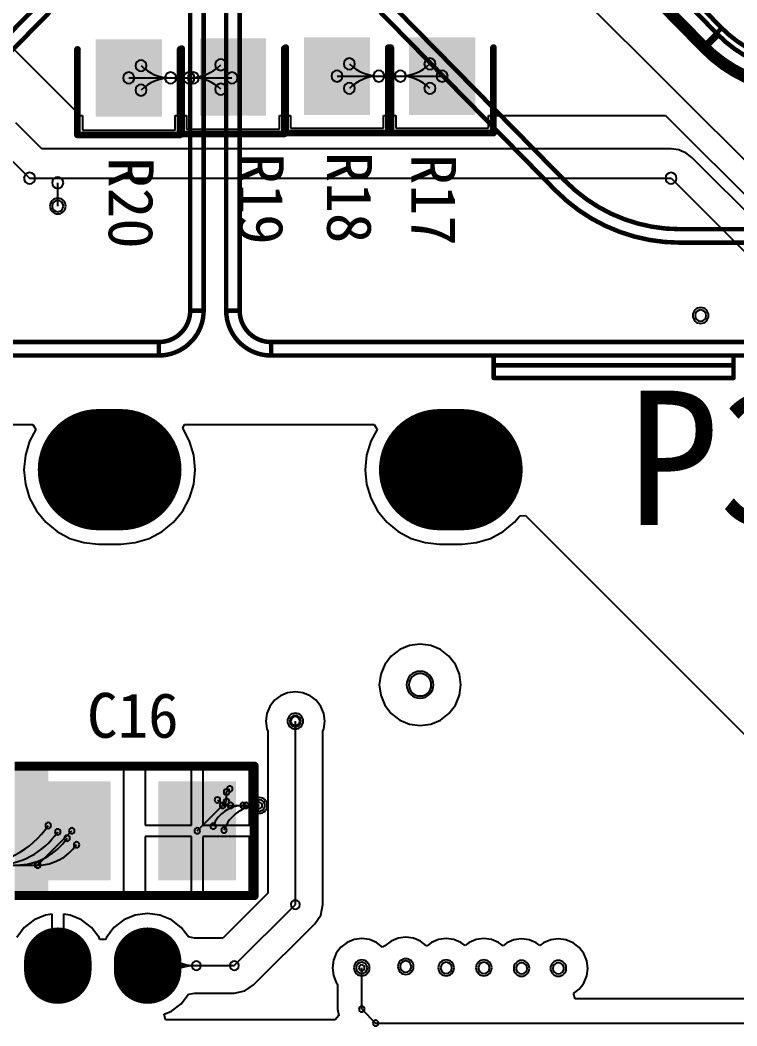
# Model space of a CAD drawing. Header units: inches. Extents: x 32166 to 66782, y 2386 to 7162.
# Drawn here: x 33561.3 to 33633.2, y 3759.9 to 3860.8 of the extents above; entities that cross this region are included whole.
import ezdxf

# ---------------------------------------------------------------- set-up
doc = ezdxf.new("R2010")
doc.units = ezdxf.units.IN
doc.header["$LTSCALE"] = 0.64311
doc.header["$MEASUREMENT"] = 0
for name, color, linetype in [('MULTILAYER', 9, 'CONTINUOUS'), ('TOPLAYER', 1, 'CONTINUOUS'), ('TOPOVERLAY', 2, 'CONTINUOUS'), ('TOPPASTE', 8, 'CONTINUOUS'), ('TOPSOLDER', 216, 'CONTINUOUS')]:
    doc.layers.add(name, color=color, linetype=linetype)
doc.styles.get("Standard").update_dxf_attribs({"font": 'txt', "width": 0.8})

msp = doc.modelspace()

# ---------------------------------------------------------------- linework, layer by layer
at = {"layer": 'MULTILAYER'}
for points, const_width in [([(33571.62, 3815.66, 1), (33568.92, 3815.66, 1)], 2.7), ([(33605.82, 3815.66, 1), (33603.12, 3815.66, 1)], 2.7), ([(33566.55, 3766.36, 1), (33563.62, 3766.36, 1)], 2.92), ([(33575.55, 3766.36, 1), (33572.62, 3766.36, 1)], 2.92), ([(33566.55, 3765.46, 1), (33563.62, 3765.46, 1)], 2.92), ([(33575.55, 3765.46, 1), (33572.62, 3765.46, 1)], 2.92)]:
    msp.add_lwpolyline(points, format="xyb", close=True, dxfattribs=dict(at, const_width=const_width))
at = {"layer": 'MULTILAYER', "const_width": 5.85}
for points in [[(33565.08, 3766.36), (33565.08, 3765.46)], [(33574.08, 3766.36), (33574.08, 3765.46)]]:
    msp.add_lwpolyline(points, dxfattribs=at)
at = {"layer": 'MULTILAYER'}
for centre, radius, start, end in [((33565.08, 3842.1), 0.562, 0, 180), ((33565.08, 3842.1), 0.562, 180, 0), ((33629.52, 3831.12), 0.562, 0, 180), ((33629.52, 3831.12), 0.562, 180, 0), ((33601.4, 3794.08), 1.12, 0, 180), ((33601.4, 3794.08), 1.12, 180, 0), ((33588.89, 3790.44), 0.562, 0, 180), ((33588.89, 3790.44), 0.562, 180, 0), ((33585.29, 3781.98), 0.562, 0, 180), ((33585.29, 3781.98), 0.562, 180, 0), ((33595.55, 3765.69), 0.562, 0, 180), ((33599.96, 3765.82), 0.562, 0, 180), ((33604.01, 3765.69), 0.562, 0, 180), ((33607.79, 3765.69), 0.562, 0, 180), ((33611.57, 3765.64), 0.562, 0, 180), ((33615.26, 3765.64), 0.562, 0, 180), ((33595.55, 3765.69), 0.562, 180, 0), ((33599.96, 3765.82), 0.562, 180, 0), ((33604.01, 3765.69), 0.562, 180, 0), ((33607.79, 3765.69), 0.562, 180, 0), ((33611.57, 3765.64), 0.562, 180, 0), ((33615.26, 3765.64), 0.562, 180, 0)]:
    msp.add_arc(centre, radius, start, end, dxfattribs=at)
at = {"layer": 'TOPLAYER'}
for p, q in [((33615.2, 3865.42), (33639.45, 3841.17)), ((33560.18, 3858.34), (33567.33, 3851.19)), ((33572.19, 3854.96), (33582.54, 3854.96)), ((33593.07, 3855.14), (33603.6, 3855.14)), ((33567.33, 3851.19), (33567.54, 3851.19)), ((33567.54, 3851.19), (33567.54, 3849.73)), ((33576.85, 3849.73), (33576.85, 3851.19)), ((33576.85, 3851.19), (33577.98, 3851.19)), ((33577.98, 3851.19), (33577.98, 3849.82)), ((33587.29, 3849.82), (33587.29, 3851.19)), ((33587.29, 3851.19), (33588.42, 3851.19)), ((33588.42, 3851.19), (33588.42, 3849.91)), ((33597.73, 3849.91), (33597.73, 3851.19)), ((33597.73, 3851.19), (33598.95, 3851.19)), ((33598.95, 3851.19), (33598.95, 3849.91)), ((33608.26, 3849.91), (33608.26, 3851.19)), ((33608.26, 3851.19), (33626.01, 3851.19)), ((33626.01, 3851.19), (33637.04, 3840.17)), ((33563.47, 3847.84), (33560.87, 3850.44)), ((33567.54, 3849.73), (33576.85, 3849.73)), ((33577.98, 3849.82), (33587.29, 3849.82)), ((33588.42, 3849.91), (33597.73, 3849.91)), ((33598.95, 3849.91), (33608.26, 3849.91)), ((33558.78, 3848.35), (33562.25, 3844.89)), ((33626.55, 3847.84), (33563.47, 3847.84)), ((33627.32, 3847.74), (33626.55, 3847.84)), ((33627.67, 3847.59), (33627.32, 3847.74)), ((33628.03, 3847.44), (33627.67, 3847.59)), ((33628.64, 3846.98), (33628.03, 3847.44)), ((33636.51, 3839.11), (33628.64, 3846.98)), ((33562.25, 3844.89), (33626.55, 3844.89)), ((33626.55, 3844.89), (33636.86, 3834.58)), ((33565.08, 3842.1), (33565.08, 3844.44)), ((33549.43, 3820.18), (33562.59, 3820.18)), ((33562.88, 3819.69), (33562.25, 3818.52)), ((33562.59, 3820.18), (33562.88, 3819.69)), ((33577.6, 3819.81), (33577.78, 3820.18)), ((33578.29, 3818.52), (33577.6, 3819.81)), ((33577.78, 3820.18), (33596.79, 3820.18)), ((33597.08, 3819.69), (33596.45, 3818.52)), ((33596.79, 3820.18), (33597.08, 3819.69)), ((33562.25, 3818.52), (33561.83, 3817.12)), ((33578.72, 3817.12), (33578.29, 3818.52)), ((33596.45, 3818.52), (33596.03, 3817.12)), ((33561.83, 3817.12), (33561.69, 3815.66)), ((33578.86, 3815.66), (33578.72, 3817.12)), ((33596.03, 3817.12), (33595.89, 3815.66)), ((33561.69, 3815.66), (33561.83, 3814.21)), ((33578.72, 3814.21), (33578.86, 3815.66)), ((33595.89, 3815.66), (33596.03, 3814.21)), ((33561.83, 3814.21), (33562.25, 3812.81)), ((33578.29, 3812.81), (33578.72, 3814.21)), ((33596.03, 3814.21), (33596.45, 3812.81)), ((33562.25, 3812.81), (33562.94, 3811.52)), ((33577.6, 3811.52), (33578.29, 3812.81)), ((33596.45, 3812.81), (33597.14, 3811.52)), ((33562.94, 3811.52), (33563.87, 3810.39)), ((33576.67, 3810.39), (33577.6, 3811.52)), ((33597.14, 3811.52), (33598.07, 3810.39)), ((33563.87, 3810.39), (33565, 3809.46)), ((33575.54, 3809.46), (33576.67, 3810.39)), ((33598.07, 3810.39), (33599.2, 3809.46)), ((33609.74, 3809.46), (33610.87, 3810.39)), ((33610.87, 3810.39), (33611.4, 3811.03)), ((33611.4, 3811.03), (33611.97, 3811.05)), ((33611.97, 3811.05), (33634.61, 3788.41)), ((33565, 3809.46), (33566.29, 3808.77)), ((33574.25, 3808.77), (33575.54, 3809.46)), ((33599.2, 3809.46), (33600.49, 3808.77)), ((33608.45, 3808.77), (33609.74, 3809.46)), ((33566.29, 3808.77), (33567.69, 3808.34)), ((33572.85, 3808.34), (33574.25, 3808.77)), ((33600.49, 3808.77), (33601.89, 3808.34)), ((33607.05, 3808.34), (33608.45, 3808.77)), ((33567.69, 3808.34), (33569.15, 3808.2)), ((33569.15, 3808.2), (33571.4, 3808.2)), ((33571.4, 3808.2), (33572.85, 3808.34)), ((33601.89, 3808.34), (33603.35, 3808.2)), ((33603.35, 3808.2), (33605.6, 3808.2)), ((33605.6, 3808.2), (33607.05, 3808.34)), ((33599.36, 3797.62), (33598.51, 3796.97)), ((33600.34, 3798.03), (33599.36, 3797.62)), ((33601.4, 3798.17), (33600.34, 3798.03)), ((33602.46, 3798.03), (33601.4, 3798.17)), ((33603.44, 3797.62), (33602.46, 3798.03)), ((33604.29, 3796.97), (33603.44, 3797.62)), ((33598.51, 3796.97), (33597.86, 3796.13)), ((33604.94, 3796.13), (33604.29, 3796.97)), ((33597.86, 3796.13), (33597.45, 3795.14)), ((33605.34, 3795.14), (33604.94, 3796.13)), ((33597.45, 3795.14), (33597.31, 3794.08)), ((33605.48, 3794.08), (33605.34, 3795.14)), ((33588.12, 3793.29), (33587.41, 3792.99)), ((33588.89, 3793.39), (33588.12, 3793.29)), ((33589.65, 3793.29), (33588.89, 3793.39)), ((33590.36, 3792.99), (33589.65, 3793.29)), ((33597.31, 3794.08), (33597.45, 3793.03)), ((33605.34, 3793.03), (33605.48, 3794.08)), ((33586.8, 3792.53), (33586.33, 3791.91)), ((33587.41, 3792.99), (33586.8, 3792.53)), ((33590.97, 3792.53), (33590.36, 3792.99)), ((33591.44, 3791.91), (33590.97, 3792.53)), ((33597.45, 3793.03), (33597.86, 3792.04)), ((33604.94, 3792.04), (33605.34, 3793.03)), ((33586.33, 3791.91), (33586.04, 3791.2)), ((33591.74, 3791.2), (33591.44, 3791.91)), ((33597.86, 3792.04), (33598.51, 3791.2)), ((33604.29, 3791.2), (33604.94, 3792.04)), ((33586.04, 3791.2), (33585.94, 3790.44)), ((33585.94, 3790.44), (33586.04, 3789.68)), ((33588.89, 3772.03), (33588.89, 3790.44)), ((33591.84, 3790.44), (33591.74, 3791.2)), ((33591.74, 3789.68), (33591.84, 3790.44)), ((33598.51, 3791.2), (33599.36, 3790.55)), ((33599.36, 3790.55), (33600.34, 3790.14)), ((33602.46, 3790.14), (33603.44, 3790.55)), ((33603.44, 3790.55), (33604.29, 3791.2)), ((33586.04, 3789.68), (33586.13, 3789.44)), ((33586.13, 3789.44), (33586.13, 3773.18)), ((33591.64, 3789.44), (33591.74, 3789.68)), ((33591.64, 3772.03), (33591.64, 3789.44)), ((33600.34, 3790.14), (33601.4, 3790)), ((33601.4, 3790), (33602.46, 3790.14)), ((33571.71, 3785.74), (33561.26, 3785.74)), ((33571.71, 3773.14), (33571.71, 3785.74)), ((33578.49, 3785.74), (33573.83, 3785.74)), ((33573.83, 3785.74), (33573.83, 3780.01)), ((33578.49, 3780.01), (33578.49, 3785.74)), ((33584.29, 3785.74), (33579.63, 3785.74)), ((33579.63, 3785.74), (33579.63, 3780.01)), ((33584.29, 3780.01), (33584.29, 3785.74)), ((33582, 3783.33), (33582.32, 3783.64)), ((33582, 3782.38), (33582, 3783.33)), ((33579.06, 3779.44), (33582, 3782.38)), ((33579.06, 3779.44), (33581.6, 3781.98)), ((33581.6, 3781.98), (33585.29, 3781.98)), ((33563.04, 3776), (33566.48, 3779.44)), ((33573.83, 3780.01), (33578.49, 3780.01)), ((33579.63, 3780.01), (33584.29, 3780.01)), ((33578.49, 3778.87), (33573.83, 3778.87)), ((33573.83, 3778.87), (33573.83, 3773.14)), ((33578.49, 3773.14), (33578.49, 3778.87)), ((33584.29, 3778.87), (33579.63, 3778.87)), ((33579.63, 3778.87), (33579.63, 3773.14)), ((33584.29, 3773.14), (33584.29, 3778.87)), ((33556.6, 3776), (33563.04, 3776)), ((33561.26, 3773.14), (33571.71, 3773.14)), ((33573.83, 3773.14), (33578.49, 3773.14)), ((33579.63, 3773.14), (33584.29, 3773.14)), ((33586.13, 3773.18), (33581.63, 3768.67)), ((33564.51, 3771.06), (33563.85, 3770.97)), ((33564.51, 3765.91), (33564.51, 3771.06)), ((33566.32, 3770.97), (33565.65, 3771.06)), ((33565.65, 3771.06), (33565.65, 3765.91)), ((33574.08, 3771.13), (33572.85, 3770.97)), ((33575.32, 3770.97), (33574.08, 3771.13)), ((33582.77, 3765.91), (33588.89, 3772.03)), ((33591.43, 3770.98), (33591.64, 3772.03)), ((33562.7, 3770.49), (33561.71, 3769.73)), ((33563.85, 3770.97), (33562.7, 3770.49)), ((33567.47, 3770.49), (33566.32, 3770.97)), ((33568.45, 3769.73), (33567.47, 3770.49)), ((33571.7, 3770.49), (33570.71, 3769.73)), ((33572.85, 3770.97), (33571.7, 3770.49)), ((33576.47, 3770.49), (33575.32, 3770.97)), ((33577.45, 3769.73), (33576.47, 3770.49)), ((33584.71, 3763.97), (33590.83, 3770.09)), ((33590.83, 3770.09), (33591.43, 3770.98)), ((33591.43, 3770.98), (33591.43, 3770.98)), ((33591.43, 3770.98), (33591.43, 3770.98)), ((33561.71, 3769.73), (33560.96, 3768.75)), ((33569.21, 3768.75), (33568.45, 3769.73)), ((33570.71, 3769.73), (33569.96, 3768.75)), ((33578.18, 3768.79), (33577.45, 3769.73)), ((33569.3, 3768.54), (33569.21, 3768.75)), ((33569.87, 3768.54), (33569.3, 3768.54)), ((33569.96, 3768.75), (33569.87, 3768.54)), ((33578.78, 3768.67), (33578.18, 3768.79)), ((33581.63, 3768.67), (33578.78, 3768.67)), ((33594.07, 3768.24), (33593.46, 3767.78)), ((33594.78, 3768.54), (33594.07, 3768.24)), ((33595.55, 3768.64), (33594.78, 3768.54)), ((33596.31, 3768.54), (33595.55, 3768.64)), ((33597.02, 3768.24), (33596.31, 3768.54)), ((33597.63, 3767.78), (33597.02, 3768.24)), ((33598.48, 3768.38), (33597.87, 3767.91)), ((33599.19, 3768.67), (33598.48, 3768.38)), ((33599.96, 3768.77), (33599.19, 3768.67)), ((33600.72, 3768.67), (33599.96, 3768.77)), ((33601.43, 3768.38), (33600.72, 3768.67)), ((33602.04, 3767.91), (33601.43, 3768.38)), ((33602.53, 3768.24), (33602.09, 3767.9)), ((33603.24, 3768.54), (33602.53, 3768.24)), ((33604.01, 3768.64), (33603.24, 3768.54)), ((33604.77, 3768.54), (33604.01, 3768.64)), ((33605.48, 3768.24), (33604.77, 3768.54)), ((33605.9, 3767.93), (33605.48, 3768.24)), ((33606.31, 3768.24), (33605.9, 3767.93)), ((33607.02, 3768.54), (33606.31, 3768.24)), ((33607.79, 3768.64), (33607.02, 3768.54)), ((33608.55, 3768.54), (33607.79, 3768.64)), ((33609.26, 3768.24), (33608.55, 3768.54)), ((33609.71, 3767.9), (33609.26, 3768.24)), ((33610.09, 3768.2), (33609.71, 3767.9)), ((33610.8, 3768.49), (33610.09, 3768.2)), ((33611.57, 3768.59), (33610.8, 3768.49)), ((33612.33, 3768.49), (33611.57, 3768.59)), ((33613.04, 3768.2), (33612.33, 3768.49)), ((33613.41, 3767.92), (33613.04, 3768.2)), ((33613.78, 3768.2), (33613.41, 3767.92)), ((33614.49, 3768.49), (33613.78, 3768.2)), ((33615.26, 3768.59), (33614.49, 3768.49)), ((33616.02, 3768.49), (33615.26, 3768.59)), ((33616.73, 3768.2), (33616.02, 3768.49)), ((33617.34, 3767.73), (33616.73, 3768.2)), ((33592.99, 3767.16), (33592.7, 3766.45)), ((33593.46, 3767.78), (33592.99, 3767.16)), ((33597.87, 3767.91), (33597.63, 3767.78)), ((33597.87, 3767.91), (33597.87, 3767.91)), ((33597.87, 3767.91), (33597.87, 3767.91)), ((33602.09, 3767.9), (33602.04, 3767.91)), ((33617.81, 3767.12), (33617.34, 3767.73)), ((33618.11, 3766.41), (33617.81, 3767.12)), ((33592.7, 3766.45), (33592.6, 3765.69)), ((33618.21, 3765.64), (33618.11, 3766.41)), ((33565.65, 3765.91), (33564.51, 3765.91)), ((33574.08, 3765.91), (33582.77, 3765.91)), ((33592.6, 3765.69), (33592.7, 3764.93)), ((33595.55, 3761.55), (33595.55, 3765.69)), ((33618.11, 3764.88), (33618.21, 3765.64)), ((33592.7, 3764.93), (33592.99, 3764.21)), ((33592.99, 3764.21), (33593.13, 3764.04)), ((33593.13, 3764.04), (33593.13, 3761.55)), ((33617.34, 3763.56), (33617.81, 3764.17)), ((33617.81, 3764.17), (33618.11, 3764.88)), ((33577.45, 3762.09), (33578.18, 3763.04)), ((33578.18, 3763.04), (33578.78, 3763.16)), ((33578.78, 3763.16), (33582.77, 3763.16)), ((33582.77, 3763.16), (33583.82, 3763.37)), ((33583.82, 3763.37), (33584.71, 3763.97)), ((33616.76, 3763.11), (33617.34, 3763.56)), ((33616.95, 3762.57), (33616.76, 3763.11)), ((33576.47, 3761.34), (33577.45, 3762.09)), ((33699.53, 3762.57), (33616.95, 3762.57)), ((33575.75, 3761.04), (33576.47, 3761.34)), ((33575.86, 3760.48), (33575.75, 3761.04)), ((33593.13, 3761.55), (33593.25, 3760.92)), ((33595.55, 3761.55), (33596.94, 3760.15)), ((33592.89, 3760.48), (33575.86, 3760.48)), ((33593.25, 3760.92), (33592.89, 3760.48)), ((33596.94, 3760.15), (33700.53, 3760.15))]:
    msp.add_line(p, q, dxfattribs=at)
for points, const_width in [([(33569.15, 3815.66), (33571.4, 3815.66)], 11.25), ([(33603.35, 3815.66), (33605.6, 3815.66)], 11.25), ([(33565.08, 3766.36), (33565.08, 3765.46)], 5.85), ([(33574.08, 3766.36), (33574.08, 3765.46)], 5.85)]:
    msp.add_lwpolyline(points, dxfattribs=dict(at, const_width=const_width))
for points, const_width in [([(33571.96, 3815.66, 1), (33566.34, 3815.66, 1)], 5.63), ([(33574.21, 3815.66, 1), (33568.59, 3815.66, 1)], 5.63), ([(33606.16, 3815.66, 1), (33600.54, 3815.66, 1)], 5.63), ([(33608.41, 3815.66, 1), (33602.79, 3815.66, 1)], 5.63), ([(33566.55, 3766.36, 1), (33563.62, 3766.36, 1)], 2.92), ([(33575.55, 3766.36, 1), (33572.62, 3766.36, 1)], 2.92), ([(33566.55, 3765.46, 1), (33563.62, 3765.46, 1)], 2.92), ([(33575.55, 3765.46, 1), (33572.62, 3765.46, 1)], 2.92)]:
    msp.add_lwpolyline(points, format="xyb", close=True, dxfattribs=dict(at, const_width=const_width))
for centre, radius, start, end in [((33581.41, 3856.27), 0.562, 0, 180), ((33581.41, 3856.27), 0.562, 0, 180), ((33581.41, 3856.27), 0.562, 0, 180), ((33594.3, 3856.36), 0.562, 0, 180), ((33594.3, 3856.36), 0.562, 0, 180), ((33594.3, 3856.36), 0.562, 0, 180), ((33602.38, 3856.36), 0.562, 0, 180), ((33602.38, 3856.36), 0.562, 0, 180), ((33602.38, 3856.36), 0.562, 0, 180), ((33573.42, 3856.18), 0.562, 0, 180), ((33573.42, 3856.18), 0.562, 0, 180), ((33573.42, 3856.18), 0.562, 0, 180), ((33573.42, 3856.18), 0.562, 180, 0), ((33573.42, 3856.18), 0.562, 180, 0), ((33573.42, 3856.18), 0.562, 180, 0), ((33576.38, 3859.14), 4.18, 224.9999, 269.9999), ((33576.38, 3859.14), 4.18, 224.9999, 269.9999), ((33576.38, 3859.14), 4.18, 224.9999, 269.9999), ((33578.23, 3859.45), 4.49, 270.0001, 315.0001), ((33578.23, 3859.45), 4.49, 270.0001, 315.0001), ((33578.23, 3859.45), 4.49, 270.0001, 315.0001), ((33581.41, 3856.27), 0.562, 180, 0), ((33581.41, 3856.27), 0.562, 180, 0), ((33581.41, 3856.27), 0.562, 180, 0), ((33594.3, 3856.36), 0.562, 180, 0), ((33594.3, 3856.36), 0.562, 180, 0), ((33594.3, 3856.36), 0.562, 180, 0), ((33597.26, 3859.32), 4.18, 224.9999, 269.9999), ((33597.26, 3859.32), 4.18, 224.9999, 269.9999), ((33597.26, 3859.32), 4.18, 224.9999, 269.9999), ((33599.42, 3859.32), 4.18, 270.0001, 315.0001), ((33599.42, 3859.32), 4.18, 270.0001, 315.0001), ((33599.42, 3859.32), 4.18, 270.0001, 315.0001), ((33602.38, 3856.36), 0.562, 180, 0), ((33602.38, 3856.36), 0.562, 180, 0), ((33602.38, 3856.36), 0.562, 180, 0), ((33572.19, 3854.96), 0.562, 0, 180), ((33572.19, 3854.96), 0.562, 180, 0), ((33576.38, 3850.77), 4.18, 90.0001, 135.0001), ((33576.38, 3850.77), 4.18, 90.0001, 135.0001), ((33576.38, 3850.77), 4.18, 90.0001, 135.0001), ((33576.38, 3854.96), 0.562, 0, 180), ((33576.38, 3854.96), 0.562, 0, 180), ((33576.38, 3854.96), 0.562, 0, 180), ((33576.38, 3854.96), 0.562, 0, 180), ((33576.38, 3854.96), 0.562, 0, 180), ((33576.38, 3854.96), 0.562, 0, 180), ((33576.38, 3854.96), 0.562, 180, 0), ((33576.38, 3854.96), 0.562, 180, 0), ((33576.38, 3854.96), 0.562, 180, 0), ((33576.38, 3854.96), 0.562, 180, 0), ((33576.38, 3854.96), 0.562, 180, 0), ((33576.38, 3854.96), 0.562, 180, 0), ((33578.23, 3854.96), 0.562, 0, 180), ((33578.23, 3854.96), 0.562, 0, 180), ((33578.23, 3854.96), 0.562, 0, 180), ((33578.23, 3854.96), 0.562, 180, 0), ((33578.23, 3854.96), 0.562, 180, 0), ((33578.23, 3854.96), 0.562, 180, 0), ((33578.67, 3854.96), 0.562, 0, 180), ((33578.67, 3854.96), 0.562, 0, 180), ((33578.67, 3854.96), 0.562, 0, 180), ((33578.67, 3854.96), 0.562, 180, 0), ((33578.67, 3854.96), 0.562, 180, 0), ((33578.67, 3854.96), 0.562, 180, 0), ((33578.67, 3851.08), 3.88, 44.9999, 89.9999), ((33578.67, 3851.08), 3.88, 44.9999, 89.9999), ((33578.67, 3851.08), 3.88, 44.9999, 89.9999), ((33582.54, 3854.96), 0.562, 0, 180), ((33582.54, 3854.96), 0.562, 180, 0), ((33593.07, 3855.14), 0.562, 0, 180), ((33593.07, 3855.14), 0.562, 180, 0), ((33597.26, 3850.95), 4.18, 90.0001, 135.0001), ((33597.26, 3850.95), 4.18, 90.0001, 135.0001), ((33597.26, 3850.95), 4.18, 90.0001, 135.0001), ((33597.26, 3855.14), 0.562, 0, 180), ((33597.26, 3855.14), 0.562, 0, 180), ((33597.26, 3855.14), 0.562, 0, 180), ((33597.26, 3855.14), 0.562, 0, 180), ((33597.26, 3855.14), 0.562, 0, 180), ((33597.26, 3855.14), 0.562, 0, 180), ((33597.26, 3855.14), 0.562, 180, 0), ((33597.26, 3855.14), 0.562, 180, 0), ((33597.26, 3855.14), 0.562, 180, 0), ((33597.26, 3855.14), 0.562, 180, 0), ((33597.26, 3855.14), 0.562, 180, 0), ((33597.26, 3855.14), 0.562, 180, 0), ((33599.42, 3855.14), 0.562, 0, 180), ((33599.42, 3855.14), 0.562, 0, 180), ((33599.42, 3855.14), 0.562, 0, 180), ((33599.42, 3855.14), 0.562, 0, 180), ((33599.42, 3855.14), 0.562, 0, 180), ((33599.42, 3855.14), 0.562, 0, 180), ((33599.42, 3855.14), 0.562, 180, 0), ((33599.42, 3855.14), 0.562, 180, 0), ((33599.42, 3855.14), 0.562, 180, 0), ((33599.42, 3855.14), 0.562, 180, 0), ((33599.42, 3855.14), 0.562, 180, 0), ((33599.42, 3855.14), 0.562, 180, 0), ((33599.42, 3850.95), 4.18, 44.9999, 89.9999), ((33599.42, 3850.95), 4.18, 44.9999, 89.9999), ((33599.42, 3850.95), 4.18, 44.9999, 89.9999), ((33603.6, 3855.14), 0.562, 0, 180), ((33603.6, 3855.14), 0.562, 180, 0), ((33573.42, 3853.73), 0.562, 0, 180), ((33573.42, 3853.73), 0.562, 0, 180), ((33573.42, 3853.73), 0.562, 0, 180), ((33581.41, 3853.82), 0.562, 0, 180), ((33581.41, 3853.82), 0.562, 0, 180), ((33581.41, 3853.82), 0.562, 0, 180), ((33581.41, 3853.82), 0.562, 180, 0), ((33581.41, 3853.82), 0.562, 180, 0), ((33581.41, 3853.82), 0.562, 180, 0), ((33594.3, 3853.91), 0.562, 0, 180), ((33594.3, 3853.91), 0.562, 0, 180), ((33594.3, 3853.91), 0.562, 0, 180), ((33594.3, 3853.91), 0.562, 180, 0), ((33594.3, 3853.91), 0.562, 180, 0), ((33594.3, 3853.91), 0.562, 180, 0), ((33602.38, 3853.91), 0.562, 0, 180), ((33602.38, 3853.91), 0.562, 0, 180), ((33602.38, 3853.91), 0.562, 0, 180), ((33602.38, 3853.91), 0.562, 180, 0), ((33602.38, 3853.91), 0.562, 180, 0), ((33602.38, 3853.91), 0.562, 180, 0), ((33573.42, 3853.73), 0.562, 180, 0), ((33573.42, 3853.73), 0.562, 180, 0), ((33573.42, 3853.73), 0.562, 180, 0), ((33562.25, 3844.89), 0.562, 0, 180), ((33562.25, 3844.89), 0.562, 0, 180), ((33562.25, 3844.89), 0.562, 180, 0), ((33562.25, 3844.89), 0.562, 180, 0), ((33565.08, 3844.44), 0.562, 0, 180), ((33626.55, 3844.89), 0.562, 0, 180), ((33626.55, 3844.89), 0.562, 0, 180), ((33626.55, 3844.89), 0.562, 180, 0), ((33626.55, 3844.89), 0.562, 180, 0), ((33565.08, 3844.44), 0.562, 180, 0), ((33565.08, 3842.1), 0.562, 0, 180), ((33565.08, 3842.1), 0.562, 0, 180), ((33565.08, 3842.1), 0.562, 180, 0), ((33565.08, 3842.1), 0.562, 180, 0), ((33629.52, 3831.12), 0.562, 0, 180), ((33629.52, 3831.12), 0.562, 180, 0), ((33601.4, 3794.08), 1.12, 0, 180), ((33601.4, 3794.08), 1.12, 180, 0), ((33588.89, 3790.44), 0.562, 0, 180), ((33588.89, 3790.44), 0.562, 180, 0), ((33588.89, 3790.44), 0.45, 0, 180), ((33588.89, 3790.44), 0.45, 180, 0), ((33582, 3783.33), 0.286, 0, 180), ((33582, 3783.33), 0.286, 0, 180), ((33582, 3783.33), 0.286, 180, 0), ((33582, 3783.33), 0.286, 180, 0), ((33582.32, 3783.64), 0.286, 0, 180), ((33582.32, 3783.64), 0.286, 180, 0), ((33581.08, 3782.53), 0.286, 0, 180), ((33581.08, 3782.53), 0.286, 0, 180), ((33581.08, 3782.53), 0.286, 0, 180), ((33581.08, 3782.53), 0.286, 180, 0), ((33581.08, 3782.53), 0.286, 180, 0), ((33581.08, 3782.53), 0.286, 180, 0), ((33582.4, 3783.85), 1.87, 224.9999, 269.9999), ((33582.4, 3783.85), 1.87, 224.9999, 269.9999), ((33582.4, 3783.85), 1.87, 224.9999, 269.9999), ((33581.6, 3781.98), 0.286, 0, 180), ((33581.6, 3781.98), 0.286, 0, 180), ((33582, 3782.38), 0.286, 0, 180), ((33582, 3782.38), 0.286, 0, 180), ((33582, 3782.38), 0.286, 180, 0), ((33582, 3782.38), 0.286, 180, 0), ((33582.4, 3781.98), 0.286, 0, 180), ((33582.4, 3781.98), 0.286, 0, 180), ((33582.4, 3781.98), 0.286, 0, 180), ((33583.64, 3781.98), 0.286, 0, 180), ((33583.64, 3781.98), 0.286, 0, 180), ((33583.64, 3781.98), 0.286, 0, 180), ((33583.95, 3781.98), 0.286, 0, 180), ((33583.95, 3781.98), 0.286, 0, 180), ((33583.95, 3781.98), 0.286, 0, 180), ((33583.95, 3781.98), 0.286, 0, 180), ((33583.95, 3781.98), 0.286, 0, 180), ((33583.95, 3781.98), 0.286, 0, 180), ((33583.95, 3783.32), 1.34, 270.0004, 315.0004), ((33583.95, 3783.32), 1.34, 270.0004, 315.0004), ((33583.95, 3783.32), 1.34, 270.0004, 315.0004), ((33584.9, 3782.37), 0.286, 0, 180), ((33584.9, 3782.37), 0.286, 0, 180), ((33584.9, 3782.37), 0.286, 0, 180), ((33584.9, 3782.37), 0.286, 180, 0), ((33584.9, 3782.37), 0.286, 180, 0), ((33584.9, 3782.37), 0.286, 180, 0), ((33585.29, 3781.98), 0.562, 0, 180), ((33585.29, 3781.98), 0.286, 0, 180), ((33585.29, 3781.98), 0.286, 0, 180), ((33585.29, 3781.98), 0.286, 0, 180), ((33585.29, 3781.98), 0.286, 0, 180), ((33583.64, 3778.8), 3.18, 90, 159.588), ((33583.64, 3778.8), 3.18, 90, 159.588), ((33583.64, 3778.8), 3.18, 90, 159.588), ((33581.6, 3781.98), 0.286, 180, 0), ((33581.6, 3781.98), 0.286, 180, 0), ((33585.29, 3778.19), 3.79, 90, 159.588), ((33585.29, 3778.19), 3.79, 90, 159.588), ((33585.29, 3778.19), 3.79, 90, 159.588), ((33582.4, 3781.98), 0.286, 180, 0), ((33582.4, 3781.98), 0.286, 180, 0), ((33582.4, 3781.98), 0.286, 180, 0), ((33583.64, 3781.98), 0.286, 180, 0), ((33583.64, 3781.98), 0.286, 180, 0), ((33583.64, 3781.98), 0.286, 180, 0), ((33583.95, 3781.98), 0.286, 180, 0), ((33583.95, 3781.98), 0.286, 180, 0), ((33583.95, 3781.98), 0.286, 180, 0), ((33583.95, 3781.98), 0.286, 180, 0), ((33583.95, 3781.98), 0.286, 180, 0), ((33583.95, 3781.98), 0.286, 180, 0), ((33583.95, 3780.64), 1.34, 44.9996, 89.9996), ((33583.95, 3780.64), 1.34, 44.9996, 89.9996), ((33583.95, 3780.64), 1.34, 44.9996, 89.9996), ((33584.9, 3781.59), 0.286, 0, 180), ((33584.9, 3781.59), 0.286, 0, 180), ((33584.9, 3781.59), 0.286, 0, 180), ((33584.9, 3781.59), 0.286, 180, 0), ((33584.9, 3781.59), 0.286, 180, 0), ((33584.9, 3781.59), 0.286, 180, 0), ((33585.29, 3781.98), 0.562, 180, 0), ((33585.29, 3781.98), 0.286, 180, 0), ((33585.29, 3781.98), 0.286, 180, 0), ((33585.29, 3781.98), 0.286, 180, 0), ((33585.29, 3781.98), 0.286, 180, 0), ((33564.12, 3779.97), 0.286, 0, 180), ((33564.12, 3779.97), 0.286, 0, 180), ((33564.12, 3779.97), 0.286, 0, 180), ((33580.66, 3779.91), 0.286, 0, 180), ((33580.66, 3779.91), 0.286, 0, 180), ((33580.66, 3779.91), 0.286, 0, 180), ((33556.6, 3785.09), 9.1, 270, 325.765), ((33556.6, 3785.09), 9.1, 270, 325.765), ((33556.6, 3785.09), 9.1, 270, 325.765), ((33558.76, 3783.62), 7.63, 270, 325.765), ((33558.76, 3783.62), 7.63, 270, 325.765), ((33558.76, 3783.62), 7.63, 270, 325.765), ((33564.12, 3779.97), 0.286, 180, 0), ((33564.12, 3779.97), 0.286, 180, 0), ((33564.12, 3779.97), 0.286, 180, 0), ((33565.07, 3779.33), 0.286, 0, 180), ((33565.07, 3779.33), 0.286, 0, 180), ((33565.07, 3779.33), 0.286, 0, 180), ((33565.07, 3779.33), 0.286, 180, 0), ((33565.07, 3779.33), 0.286, 180, 0), ((33565.07, 3779.33), 0.286, 180, 0), ((33566.48, 3779.44), 0.286, 0, 180), ((33566.48, 3779.44), 0.286, 180, 0), ((33579.06, 3779.44), 0.286, 0, 180), ((33579.06, 3779.44), 0.286, 0, 180), ((33579.06, 3779.44), 0.286, 180, 0), ((33579.06, 3779.44), 0.286, 180, 0), ((33580.66, 3779.91), 0.286, 180, 0), ((33580.66, 3779.91), 0.286, 180, 0), ((33580.66, 3779.91), 0.286, 180, 0), ((33581.74, 3779.51), 0.286, 0, 180), ((33581.74, 3779.51), 0.286, 0, 180), ((33581.74, 3779.51), 0.286, 0, 180), ((33581.74, 3779.51), 0.286, 180, 0), ((33581.74, 3779.51), 0.286, 180, 0), ((33581.74, 3779.51), 0.286, 180, 0), ((33560.92, 3782.15), 6.15, 270, 325.765), ((33560.92, 3782.15), 6.15, 270, 325.765), ((33560.92, 3782.15), 6.15, 270, 325.765), ((33566.01, 3778.69), 0.286, 0, 180), ((33566.01, 3778.69), 0.286, 0, 180), ((33566.01, 3778.69), 0.286, 0, 180), ((33566.01, 3778.69), 0.286, 180, 0), ((33566.01, 3778.69), 0.286, 180, 0), ((33566.01, 3778.69), 0.286, 180, 0), ((33566.96, 3778.04), 0.286, 0, 180), ((33566.96, 3778.04), 0.286, 0, 180), ((33566.96, 3778.04), 0.286, 0, 180), ((33563.08, 3780.68), 4.68, 269.9999, 325.7649), ((33563.08, 3780.68), 4.68, 269.9999, 325.7649), ((33563.08, 3780.68), 4.68, 269.9999, 325.7649), ((33566.96, 3778.04), 0.286, 180, 0), ((33566.96, 3778.04), 0.286, 180, 0), ((33566.96, 3778.04), 0.286, 180, 0), ((33563.04, 3776), 0.286, 0, 180), ((33563.04, 3776), 0.286, 0, 180), ((33563.08, 3776), 0.286, 0, 180), ((33563.08, 3776), 0.286, 0, 180), ((33563.08, 3776), 0.286, 0, 180), ((33563.04, 3776), 0.286, 180, 0), ((33563.04, 3776), 0.286, 180, 0), ((33563.08, 3776), 0.286, 180, 0), ((33563.08, 3776), 0.286, 180, 0), ((33563.08, 3776), 0.286, 180, 0), ((33588.89, 3772.03), 0.45, 0, 180), ((33588.89, 3772.03), 0.45, 0, 180), ((33588.89, 3772.03), 0.45, 180, 0), ((33588.89, 3772.03), 0.45, 180, 0), ((33575.51, 3767.35), 0.45, 0, 180), ((33575.51, 3767.35), 0.45, 0, 180), ((33575.51, 3767.35), 0.45, 0, 180), ((33575.51, 3767.35), 0.45, 180, 0), ((33575.51, 3767.35), 0.45, 180, 0), ((33575.51, 3767.35), 0.45, 180, 0), ((33578.97, 3770.8), 4.89, 224.9999, 269.9999), ((33578.97, 3770.8), 4.89, 224.9999, 269.9999), ((33578.97, 3770.8), 4.89, 224.9999, 269.9999), ((33574.08, 3765.91), 0.45, 0, 180), ((33578.97, 3765.91), 0.45, 0, 180), ((33578.97, 3765.91), 0.45, 0, 180), ((33578.97, 3765.91), 0.45, 0, 180), ((33578.97, 3765.91), 0.45, 0, 180), ((33578.97, 3765.91), 0.45, 0, 180), ((33578.97, 3765.91), 0.45, 0, 180), ((33582.77, 3765.91), 0.45, 0, 180), ((33582.77, 3765.91), 0.45, 0, 180), ((33595.55, 3765.69), 0.562, 0, 180), ((33599.96, 3765.82), 0.562, 0, 180), ((33604.01, 3765.69), 0.562, 0, 180), ((33607.79, 3765.69), 0.562, 0, 180), ((33611.57, 3765.64), 0.562, 0, 180), ((33615.26, 3765.64), 0.562, 0, 180), ((33574.08, 3765.91), 0.45, 180, 0), ((33578.97, 3761.03), 4.89, 90.0001, 135.0001), ((33578.97, 3761.03), 4.89, 90.0001, 135.0001), ((33578.97, 3761.03), 4.89, 90.0001, 135.0001), ((33578.97, 3765.91), 0.45, 180, 0), ((33578.97, 3765.91), 0.45, 180, 0), ((33578.97, 3765.91), 0.45, 180, 0), ((33578.97, 3765.91), 0.45, 180, 0), ((33578.97, 3765.91), 0.45, 180, 0), ((33578.97, 3765.91), 0.45, 180, 0), ((33582.77, 3765.91), 0.45, 180, 0), ((33582.77, 3765.91), 0.45, 180, 0), ((33595.55, 3765.69), 0.562, 180, 0), ((33595.55, 3765.69), 0.286, 0, 180), ((33595.55, 3765.69), 0.286, 180, 0), ((33599.96, 3765.82), 0.562, 180, 0), ((33604.01, 3765.69), 0.562, 180, 0), ((33607.79, 3765.69), 0.562, 180, 0), ((33611.57, 3765.64), 0.562, 180, 0), ((33615.26, 3765.64), 0.562, 180, 0), ((33575.51, 3764.48), 0.45, 0, 180), ((33575.51, 3764.48), 0.45, 0, 180), ((33575.51, 3764.48), 0.45, 0, 180), ((33575.51, 3764.48), 0.45, 180, 0), ((33575.51, 3764.48), 0.45, 180, 0), ((33575.51, 3764.48), 0.45, 180, 0), ((33595.55, 3761.55), 0.286, 0, 180), ((33595.55, 3761.55), 0.286, 0, 180), ((33595.55, 3761.55), 0.286, 180, 0), ((33595.55, 3761.55), 0.286, 180, 0), ((33596.94, 3760.15), 0.286, 0, 180), ((33596.94, 3760.15), 0.286, 0, 180), ((33596.94, 3760.15), 0.286, 180, 0), ((33596.94, 3760.15), 0.286, 180, 0)]:
    msp.add_arc(centre, radius, start, end, dxfattribs=at)
for points in [[(33575.05, 3851.53), (33575.05, 3858.39), (33569.34, 3851.53), (33569.34, 3858.39)], [(33585.49, 3851.62), (33585.49, 3858.48), (33579.78, 3851.62), (33579.78, 3858.48)], [(33590.22, 3858.57), (33590.22, 3851.71), (33595.93, 3858.57), (33595.93, 3851.71)], [(33606.46, 3851.71), (33606.46, 3858.57), (33600.75, 3851.71), (33600.75, 3858.57)], [(33563.06, 3774.94), (33569.91, 3774.94), (33563.06, 3783.94), (33569.91, 3783.94)], [(33575.63, 3774.94), (33582.49, 3774.94), (33575.63, 3783.94), (33582.49, 3783.94)]]:
    msp.add_solid(points, dxfattribs=at)
at = {"layer": 'TOPOVERLAY'}
for points, const_width in [([(33578.35, 3831.61), (33578.35, 3946.36)], 0.45), ([(33579.7, 3831.61), (33579.7, 3946.36)], 0.45), ([(33581.96, 3831.61), (33581.96, 3946.36)], 0.45), ([(33583.31, 3831.61), (33583.31, 3946.36)], 0.45), ([(33615.56, 3876.31), (33631.63, 3859.96)], 0.45), ([(33613.96, 3874.73), (33630.03, 3858.38)], 0.45), ([(33615.26, 3875.57), (33631.31, 3859.24)], 0.45), ([(33613.66, 3874.44), (33629.73, 3858.08)], 0.45), ([(33613.66, 3873.99), (33629.71, 3857.66)], 0.45), ([(33545.73, 3844.62), (33563.29, 3862.49)], 0.45), ([(33598.37, 3862.49), (33615.93, 3844.62)], 0.45), ([(33546.69, 3843.67), (33564.26, 3861.55)], 0.45), ([(33597.41, 3861.55), (33614.97, 3843.67)], 0.45), ([(33629.73, 3858.08), (33631.63, 3859.96)], 0.45), ([(33629.71, 3857.66), (33631.31, 3859.24)], 0.45), ([(33567.05, 3849.24), (33567.05, 3857.81)], 0.675), ([(33577.34, 3849.24), (33577.34, 3857.81)], 0.675), ([(33577.49, 3857.9), (33577.49, 3849.33)], 0.675), ([(33587.78, 3857.9), (33587.78, 3849.33)], 0.675), ([(33587.93, 3857.99), (33587.93, 3849.42)], 0.675), ([(33598.22, 3857.99), (33598.22, 3849.42)], 0.675), ([(33598.46, 3849.42), (33598.46, 3857.99)], 0.675), ([(33608.75, 3849.42), (33608.75, 3857.99)], 0.675), ([(33598.22, 3849.42), (33587.93, 3849.42)], 0.675), ([(33598.46, 3849.42), (33608.75, 3849.42)], 0.675), ([(33567.05, 3849.24), (33577.34, 3849.24)], 0.675), ([(33587.78, 3849.33), (33577.49, 3849.33)], 0.675), ([(33627.47, 3839.78), (33694.4, 3839.78)], 0.45), ([(33627.47, 3838.43), (33694.4, 3838.43)], 0.45), ([(33578.35, 3831.61), (33579.7, 3831.61)], 0.45), ([(33581.96, 3831.61), (33583.31, 3831.61)], 0.45), ([(33426.25, 3828.46), (33575.2, 3828.46)], 0.45), ([(33575.2, 3827.11), (33575.2, 3828.46)], 0.45), ([(33586.46, 3828.46), (33735.41, 3828.46)], 0.45), ([(33586.46, 3827.11), (33586.46, 3828.46)], 0.45), ([(33426.25, 3827.11), (33575.2, 3827.11)], 0.45), ([(33586.46, 3827.11), (33735.41, 3827.11)], 0.45), ([(33608.77, 3826.12), (33608.77, 3827.11)], 0.45), ([(33632.81, 3824.86), (33632.81, 3827.11)], 0.45), ([(33608.77, 3826.12), (33632.81, 3826.12)], 0.45), ([(33608.77, 3824.86), (33608.77, 3826.12)], 0.45), ([(33608.77, 3824.86), (33632.81, 3824.86)], 0.45), ([(33560.77, 3785.93), (33584.77, 3785.93)], 0.9), ([(33584.77, 3772.94), (33584.77, 3785.93)], 0.9), ([(33560.77, 3772.94), (33584.77, 3772.94)], 0.9)]:
    msp.add_lwpolyline(points, dxfattribs=dict(at, const_width=const_width))
for points, const_width in [([(33631.52, 3859.96, 1), (33631.75, 3859.96, 1)], 0.225), ([(33631.52, 3859.96, 1), (33631.75, 3859.96, 1)], 0.225), ([(33631.52, 3859.96, 1), (33631.75, 3859.96, 1)], 0.225), ([(33631.2, 3859.24, 1), (33631.42, 3859.24, 1)], 0.225), ([(33631.2, 3859.24, 1), (33631.42, 3859.24, 1)], 0.225), ([(33631.2, 3859.24, 1), (33631.42, 3859.24, 1)], 0.225), ([(33567.05, 3857.64, 1), (33567.05, 3857.98, 1)], 0.337), ([(33577.34, 3857.64, 1), (33577.34, 3857.98, 1)], 0.337), ([(33577.49, 3857.73, 1), (33577.49, 3858.07, 1)], 0.337), ([(33587.78, 3857.73, 1), (33587.78, 3858.07, 1)], 0.337), ([(33587.93, 3858.16, 1), (33587.93, 3857.82, 1)], 0.337), ([(33598.22, 3858.16, 1), (33598.22, 3857.82, 1)], 0.337), ([(33598.46, 3857.82, 1), (33598.46, 3858.16, 1)], 0.337), ([(33608.75, 3857.82, 1), (33608.75, 3858.16, 1)], 0.337), ([(33629.6, 3857.66, 1), (33629.82, 3857.66, 1)], 0.225), ([(33629.6, 3857.66, 1), (33629.82, 3857.66, 1)], 0.225), ([(33629.6, 3857.66, 1), (33629.82, 3857.66, 1)], 0.225), ([(33629.61, 3858.08, 1), (33629.84, 3858.08, 1)], 0.225), ([(33629.61, 3858.08, 1), (33629.84, 3858.08, 1)], 0.225), ([(33629.61, 3858.08, 1), (33629.84, 3858.08, 1)], 0.225), ([(33629.92, 3858.38, 1), (33630.14, 3858.38, 1)], 0.225), ([(33629.92, 3858.38, 1), (33630.14, 3858.38, 1)], 0.225), ([(33587.93, 3849.59, 1), (33587.93, 3849.25, 1)], 0.337), ([(33587.93, 3849.59, 1), (33587.93, 3849.25, 1)], 0.337), ([(33598.22, 3849.59, 1), (33598.22, 3849.25, 1)], 0.337), ([(33598.22, 3849.59, 1), (33598.22, 3849.25, 1)], 0.337), ([(33598.46, 3849.25, 1), (33598.46, 3849.59, 1)], 0.337), ([(33598.46, 3849.25, 1), (33598.46, 3849.59, 1)], 0.337), ([(33608.75, 3849.25, 1), (33608.75, 3849.59, 1)], 0.337), ([(33608.75, 3849.25, 1), (33608.75, 3849.59, 1)], 0.337), ([(33567.05, 3849.07, 1), (33567.05, 3849.41, 1)], 0.337), ([(33567.05, 3849.07, 1), (33567.05, 3849.41, 1)], 0.337), ([(33577.34, 3849.07, 1), (33577.34, 3849.41, 1)], 0.337), ([(33577.34, 3849.07, 1), (33577.34, 3849.41, 1)], 0.337), ([(33577.49, 3849.16, 1), (33577.49, 3849.5, 1)], 0.337), ([(33577.49, 3849.16, 1), (33577.49, 3849.5, 1)], 0.337), ([(33587.78, 3849.16, 1), (33587.78, 3849.5, 1)], 0.337), ([(33587.78, 3849.16, 1), (33587.78, 3849.5, 1)], 0.337), ([(33615.82, 3844.62, 1), (33616.05, 3844.62, 1)], 0.225), ([(33615.82, 3844.62, 1), (33616.05, 3844.62, 1)], 0.225), ([(33614.86, 3843.67, 1), (33615.08, 3843.67, 1)], 0.225), ([(33614.86, 3843.67, 1), (33615.08, 3843.67, 1)], 0.225), ([(33627.36, 3839.78, 1), (33627.59, 3839.78, 1)], 0.225), ([(33627.36, 3839.78, 1), (33627.59, 3839.78, 1)], 0.225), ([(33627.36, 3838.43, 1), (33627.59, 3838.43, 1)], 0.225), ([(33627.36, 3838.43, 1), (33627.59, 3838.43, 1)], 0.225), ([(33578.24, 3831.61, 1), (33578.46, 3831.61, 1)], 0.225), ([(33578.24, 3831.61, 1), (33578.46, 3831.61, 1)], 0.225), ([(33578.24, 3831.61, 1), (33578.46, 3831.61, 1)], 0.225), ([(33579.59, 3831.61, 1), (33579.81, 3831.61, 1)], 0.225), ([(33579.59, 3831.61, 1), (33579.81, 3831.61, 1)], 0.225), ([(33579.59, 3831.61, 1), (33579.81, 3831.61, 1)], 0.225), ([(33581.85, 3831.61, 1), (33582.08, 3831.61, 1)], 0.225), ([(33581.85, 3831.61, 1), (33582.08, 3831.61, 1)], 0.225), ([(33581.85, 3831.61, 1), (33582.08, 3831.61, 1)], 0.225), ([(33583.2, 3831.61, 1), (33583.43, 3831.61, 1)], 0.225), ([(33583.2, 3831.61, 1), (33583.43, 3831.61, 1)], 0.225), ([(33583.2, 3831.61, 1), (33583.43, 3831.61, 1)], 0.225), ([(33575.09, 3828.46, 1), (33575.31, 3828.46, 1)], 0.225), ([(33575.09, 3828.46, 1), (33575.31, 3828.46, 1)], 0.225), ([(33575.09, 3828.46, 1), (33575.31, 3828.46, 1)], 0.225), ([(33586.35, 3828.46, 1), (33586.58, 3828.46, 1)], 0.225), ([(33586.35, 3828.46, 1), (33586.58, 3828.46, 1)], 0.225), ([(33586.35, 3828.46, 1), (33586.58, 3828.46, 1)], 0.225), ([(33575.09, 3827.11, 1), (33575.31, 3827.11, 1)], 0.225), ([(33575.09, 3827.11, 1), (33575.31, 3827.11, 1)], 0.225), ([(33575.09, 3827.11, 1), (33575.31, 3827.11, 1)], 0.225), ([(33586.35, 3827.11, 1), (33586.58, 3827.11, 1)], 0.225), ([(33586.35, 3827.11, 1), (33586.58, 3827.11, 1)], 0.225), ([(33586.35, 3827.11, 1), (33586.58, 3827.11, 1)], 0.225), ([(33608.65, 3827.11, 1), (33608.88, 3827.11, 1)], 0.225), ([(33632.7, 3827.11, 1), (33632.93, 3827.11, 1)], 0.225), ([(33608.65, 3826.12, 1), (33608.88, 3826.12, 1)], 0.225), ([(33608.65, 3826.12, 1), (33608.88, 3826.12, 1)], 0.225), ([(33608.66, 3826.12, 1), (33608.88, 3826.12, 1)], 0.225), ([(33632.7, 3826.12, 1), (33632.93, 3826.12, 1)], 0.225), ([(33608.66, 3824.86, 1), (33608.88, 3824.86, 1)], 0.225), ([(33608.66, 3824.86, 1), (33608.88, 3824.86, 1)], 0.225), ([(33632.7, 3824.86, 1), (33632.93, 3824.86, 1)], 0.225), ([(33632.7, 3824.86, 1), (33632.93, 3824.86, 1)], 0.225), ([(33585, 3785.93, 1), (33584.55, 3785.93, 1)], 0.45), ([(33585, 3785.93, 1), (33584.55, 3785.93, 1)], 0.45), ([(33585, 3772.94, 1), (33584.55, 3772.94, 1)], 0.45), ([(33585, 3772.94, 1), (33584.55, 3772.94, 1)], 0.45)]:
    msp.add_lwpolyline(points, format="xyb", close=True, dxfattribs=dict(at, const_width=const_width))
at = {"layer": 'TOPOVERLAY', "const_width": 0.45}
for points in [[(33640, 3856.45, -0.201181), (33631.63, 3859.96)], [(33639.98, 3855.6, -0.201181), (33631.31, 3859.24)], [(33639.98, 3853.35, -0.201181), (33629.71, 3857.66)], [(33640, 3853.78, -0.201181), (33629.73, 3858.08)], [(33640, 3854.2, -0.201181), (33630.03, 3858.38)], [(33627.47, 3839.78, -0.201181), (33615.93, 3844.62)], [(33627.47, 3838.43, -0.201181), (33614.97, 3843.67)], [(33578.35, 3831.61, -0.414214), (33575.2, 3828.46)], [(33579.7, 3831.61, -0.414214), (33575.2, 3827.11)], [(33586.46, 3827.11, -0.414214), (33581.96, 3831.61)], [(33586.46, 3828.46, -0.414214), (33583.31, 3831.61)]]:
    msp.add_lwpolyline(points, format="xyb", dxfattribs=at)
at = {"layer": 'TOPOVERLAY'}
msp.add_solid([(33564.14, 3785.93), (33560.77, 3785.93), (33564.14, 3772.94), (33560.77, 3772.94)], dxfattribs=at)
at = {"layer": 'TOPPASTE'}
for points in [[(33575.05, 3851.53), (33575.05, 3858.39), (33569.34, 3851.53), (33569.34, 3858.39)], [(33585.49, 3851.62), (33585.49, 3858.48), (33579.78, 3851.62), (33579.78, 3858.48)], [(33590.22, 3858.57), (33590.22, 3851.71), (33595.93, 3858.57), (33595.93, 3851.71)], [(33606.46, 3851.71), (33606.46, 3858.57), (33600.75, 3851.71), (33600.75, 3858.57)], [(33563.06, 3774.94), (33569.91, 3774.94), (33563.06, 3783.94), (33569.91, 3783.94)], [(33575.63, 3774.94), (33582.49, 3774.94), (33575.63, 3783.94), (33582.49, 3783.94)]]:
    msp.add_solid(points, dxfattribs=at)
at = {"layer": 'TOPSOLDER'}
for points, const_width in [([(33569.15, 3815.66), (33571.4, 3815.66)], 12.16), ([(33603.35, 3815.66), (33605.6, 3815.66)], 12.16), ([(33565.08, 3766.36), (33565.08, 3765.46)], 6.76), ([(33574.08, 3766.36), (33574.08, 3765.46)], 6.76)]:
    msp.add_lwpolyline(points, dxfattribs=dict(at, const_width=const_width))
for points, const_width in [([(33572.19, 3815.66, 1), (33566.11, 3815.66, 1)], 6.08), ([(33574.44, 3815.66, 1), (33568.36, 3815.66, 1)], 6.08), ([(33606.39, 3815.66, 1), (33600.31, 3815.66, 1)], 6.08), ([(33608.64, 3815.66, 1), (33602.56, 3815.66, 1)], 6.08), ([(33566.77, 3766.36, 1), (33563.39, 3766.36, 1)], 3.38), ([(33575.77, 3766.36, 1), (33572.39, 3766.36, 1)], 3.38), ([(33566.77, 3765.46, 1), (33563.39, 3765.46, 1)], 3.38), ([(33575.77, 3765.46, 1), (33572.39, 3765.46, 1)], 3.38)]:
    msp.add_lwpolyline(points, format="xyb", close=True, dxfattribs=dict(at, const_width=const_width))
for centre, radius, start, end in [((33565.08, 3842.1), 0.791, 0, 180), ((33565.08, 3842.1), 0.791, 180, 0), ((33629.52, 3831.12), 0.791, 0, 180), ((33629.52, 3831.12), 0.791, 180, 0), ((33601.4, 3794.08), 1.35, 0, 180), ((33601.4, 3794.08), 1.35, 180, 0), ((33588.89, 3790.44), 0.791, 0, 180), ((33588.89, 3790.44), 0.791, 180, 0), ((33585.29, 3781.98), 0.791, 0, 180), ((33585.29, 3781.98), 0.791, 180, 0), ((33595.55, 3765.69), 0.791, 0, 180), ((33599.96, 3765.82), 0.791, 0, 180), ((33604.01, 3765.69), 0.791, 0, 180), ((33607.79, 3765.69), 0.791, 0, 180), ((33611.57, 3765.64), 0.791, 0, 180), ((33615.26, 3765.64), 0.791, 0, 180), ((33595.55, 3765.69), 0.791, 180, 0), ((33599.96, 3765.82), 0.791, 180, 0), ((33604.01, 3765.69), 0.791, 180, 0), ((33607.79, 3765.69), 0.791, 180, 0), ((33611.57, 3765.64), 0.791, 180, 0), ((33615.26, 3765.64), 0.791, 180, 0)]:
    msp.add_arc(centre, radius, start, end, dxfattribs=at)
for points in [[(33575.51, 3851.07), (33575.51, 3858.84), (33568.88, 3851.07), (33568.88, 3858.84)], [(33585.95, 3851.16), (33585.95, 3858.93), (33579.32, 3851.16), (33579.32, 3858.93)], [(33589.76, 3859.02), (33589.76, 3851.25), (33596.39, 3859.02), (33596.39, 3851.25)], [(33606.92, 3851.25), (33606.92, 3859.02), (33600.29, 3851.25), (33600.29, 3859.02)], [(33562.6, 3774.48), (33570.37, 3774.48), (33562.6, 3784.39), (33570.37, 3784.39)], [(33575.17, 3774.48), (33582.94, 3774.48), (33575.17, 3784.39), (33582.94, 3784.39)]]:
    msp.add_solid(points, dxfattribs=at)

# ---------------------------------------------------------------- texts
at = {"layer": 'TOPOVERLAY'}
for s, height, rotation, p in [('R19', 4.5, 270, (33583.22, 3847.41)), ('R18', 4.5, 270, (33592.08, 3847.54)), ('R17', 4.5, 270, (33600.51, 3847.31)), ('R20', 4.5, 270, (33570.18, 3847)), ('P3', 13.5, 360, (33622.19, 3810.1)), ('C16', 4.5, 360, (33568.01, 3788.77))]:
    msp.add_text(s, height=height, rotation=rotation, dxfattribs=at).set_placement(p)

doc.saveas('drawing.dxf')
